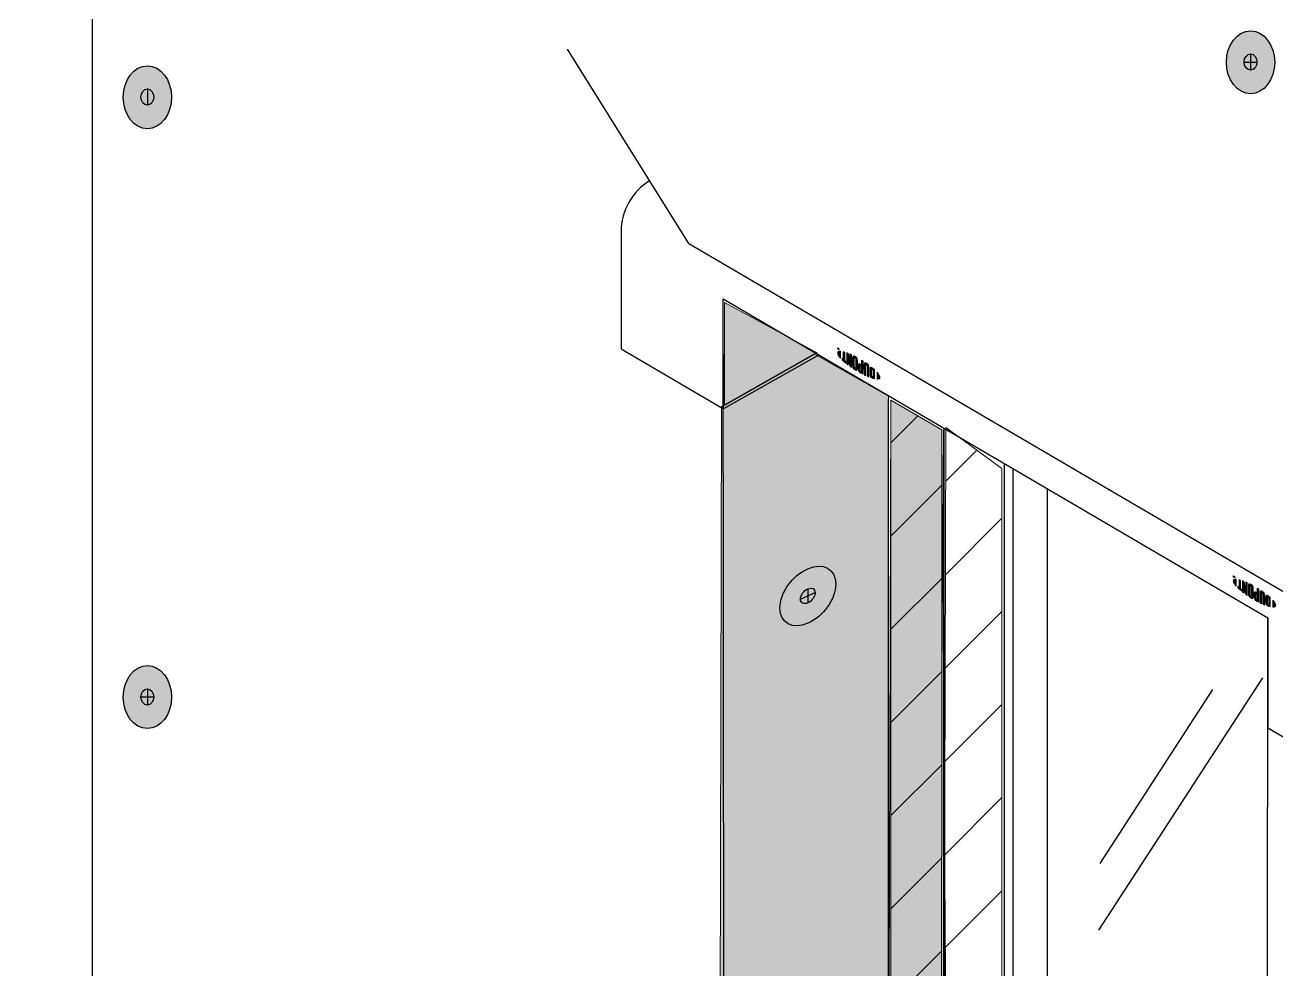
# Model space of a CAD drawing. Extents: x -1279 to 5791, y -3809 to 1769.
# Drawn here: x 3598 to 3788, y -2742.6 to -2599.3 of the extents above; entities that cross this region are included whole.
import ezdxf

# ---------------------------------------------------------------- set-up
doc = ezdxf.new("R2010")
doc.units = 0
doc.header["$MEASUREMENT"] = 0
for name, color, linetype, lineweight in [('G-ANNO-TTLB', 7, 'Continuous', 0), ('Layer 12', 7, 'Continuous', 0), ('TYVEK', 7, 'Continuous', 0)]:
    doc.layers.add(name, color=color, linetype=linetype, lineweight=lineweight)
pattern_1 = [(45, (0, 0), (-7.071067, 7.07107), [])]

# ---------------------------------------------------------------- blocks, each defined once
blk = doc.blocks.new('Block_112')
at = {"layer": 'TYVEK', "true_color": 0x003b71, "transparency": 33554687}
h = blk.add_hatch(color=156, dxfattribs=at)
h.dxf.hatch_style = 2
edge = h.paths.add_edge_path()
edge.add_ellipse((3784.12, -2604.94), major_axis=(0, 4.78), ratio=0.766948, start_angle=0, end_angle=360)
h = blk.add_hatch(color=156, dxfattribs=at)
h.dxf.hatch_style = 2
edge = h.paths.add_edge_path()
edge.add_ellipse((3616.61, -2610.25), major_axis=(0, 4.78), ratio=0.766948, start_angle=0, end_angle=360)
h = blk.add_hatch(color=156, dxfattribs=at)
h.dxf.hatch_style = 2
edge = h.paths.add_edge_path()
edge.add_ellipse((3616.61, -2701.33), major_axis=(0, 4.78), ratio=0.766948, start_angle=0, end_angle=360)
at = {"layer": 'TYVEK', "color": 18, "lineweight": 25, "true_color": 0x080808}
for p, q in [((3784.12, -2603.68), (3784.12, -2606.15)), ((3783.14, -2604.91), (3785.09, -2604.91)), ((3616.61, -2608.99), (3616.61, -2611.45)), ((3616.61, -2700.07), (3616.61, -2702.53)), ((3615.64, -2701.3), (3617.58, -2701.3))]:
    blk.add_line(p, q, dxfattribs=at)
at = {"layer": 'TYVEK', "color": 8, "lineweight": 25, "true_color": 0x808080}
for points in [[(3616.1, -2696.91)], [(3612.43, -2701.69)]]:
    blk.add_lwpolyline(points, dxfattribs=at)
at = {"layer": 'TYVEK', "color": 18, "lineweight": 25, "true_color": 0x000000}
for centre in [(3784.12, -2604.94), (3616.61, -2610.25), (3616.61, -2701.33)]:
    blk.add_ellipse(centre, major_axis=(0, 4.78), ratio=0.766948, dxfattribs=at)
at = {"layer": 'TYVEK', "color": 18, "lineweight": 25, "true_color": 0x080808}
for centre in [(3784.12, -2604.91), (3616.61, -2610.22), (3616.61, -2701.3)]:
    blk.add_ellipse(centre, major_axis=(0, 1.23), ratio=0.788846, dxfattribs=at)
blk = doc.blocks.new('Block_290')
at = {"layer": 'TYVEK', "true_color": 0x003b71, "transparency": 33554687}
h = blk.add_hatch(color=156, dxfattribs=at)
h.dxf.hatch_style = 2
edge = h.paths.add_edge_path()
edge.add_spline(control_points=[(3716.9, -2690.12), (3719.24, -2689.11), (3721.13, -2686.44), (3721.13, -2684.15), (3721.13, -2681.86), (3719.24, -2680.83), (3716.9, -2681.84), (3714.56, -2682.85), (3712.66, -2685.53), (3712.66, -2687.82), (3712.66, -2690.1), (3714.56, -2691.13), (3716.9, -2690.12)], knot_values=[0, 0, 0, 0, 1, 1, 1, 2, 2, 2, 3, 3, 3, 4, 4, 4, 4], degree=3, periodic=0)
h = blk.add_hatch(color=156, dxfattribs=at)
h.dxf.hatch_style = 2
edge = h.paths.add_edge_path()
edge.add_spline(control_points=[(3716.9, -2768.97), (3719.24, -2767.96), (3721.13, -2765.29), (3721.13, -2763), (3721.13, -2760.71), (3719.24, -2759.68), (3716.9, -2760.69), (3714.56, -2761.71), (3712.66, -2764.38), (3712.66, -2766.67), (3712.66, -2768.95), (3714.56, -2769.99), (3716.9, -2768.97)], knot_values=[0, 0, 0, 0, 1, 1, 1, 2, 2, 2, 3, 3, 3, 4, 4, 4, 4], degree=3, periodic=0)
at = {"layer": 'TYVEK', "color": 18, "lineweight": 25, "true_color": 0x080808}
for p, q in [((3715.77, -2686.44), (3718.02, -2685.47)), ((3716.9, -2684.89), (3716.9, -2687.02)), ((3716.9, -2763.74), (3716.9, -2765.88)), ((3715.77, -2765.29), (3718.02, -2764.32))]:
    blk.add_line(p, q, dxfattribs=at)
at = {"layer": 'TYVEK', "color": 8, "lineweight": 25, "true_color": 0x808080}
for points in [[(3716.31, -2682.41)], [(3712.07, -2688.38)], [(3712.07, -2767.21)], [(3716.31, -2769.52)]]:
    blk.add_lwpolyline(points, dxfattribs=at)
at = {"layer": 'TYVEK', "color": 18, "lineweight": 25, "true_color": 0x000000}
for points in [[(3716.9, -2690.12), (3719.24, -2689.11), (3721.13, -2686.44), (3721.13, -2684.15), (3721.13, -2681.86), (3719.24, -2680.83), (3716.9, -2681.84), (3714.56, -2682.85), (3712.66, -2685.53), (3712.66, -2687.82), (3712.66, -2690.1), (3714.56, -2691.13), (3716.9, -2690.12)], [(3716.9, -2768.97), (3719.24, -2767.96), (3721.13, -2765.29), (3721.13, -2763), (3721.13, -2760.71), (3719.24, -2759.68), (3716.9, -2760.69), (3714.56, -2761.71), (3712.66, -2764.38), (3712.66, -2766.67), (3712.66, -2768.95), (3714.56, -2769.99), (3716.9, -2768.97)]]:
    blk.add_open_spline(points, degree=3, knots=[0, 0, 0, 0, 1, 1, 1, 2, 2, 2, 3, 3, 3, 4, 4, 4, 4], dxfattribs=at)
at = {"layer": 'TYVEK', "color": 18, "lineweight": 25, "true_color": 0x080808}
for points in [[(3716.9, -2687.02), (3717.52, -2686.76), (3718.02, -2686.06), (3718.02, -2685.47), (3718.02, -2684.88), (3717.52, -2684.62), (3716.9, -2684.89), (3716.28, -2685.16), (3715.77, -2685.85), (3715.77, -2686.44), (3715.77, -2687.03), (3716.28, -2687.29), (3716.9, -2687.02)], [(3716.9, -2765.88), (3717.52, -2765.61), (3718.02, -2764.91), (3718.02, -2764.32), (3718.02, -2763.73), (3717.52, -2763.47), (3716.9, -2763.74), (3716.28, -2764.01), (3715.77, -2764.7), (3715.77, -2765.29), (3715.77, -2765.88), (3716.28, -2766.14), (3716.9, -2765.88)]]:
    blk.add_open_spline(points, degree=3, knots=[0, 0, 0, 0, 1, 1, 1, 2, 2, 2, 3, 3, 3, 4, 4, 4, 4], dxfattribs=at)
blk = doc.blocks.new('Block_322')
at = {"layer": 'TYVEK', "true_color": 0x003b71, "transparency": 33554687}
h = blk.add_hatch(color=156, dxfattribs=at)
h.dxf.hatch_style = 2
edge = h.paths.add_edge_path()
edge.add_spline(control_points=[(3781.63, -2683.15), (3781.63, -2683.15), (3781.6, -2683.14), (3781.6, -2683.14), (3781.6, -2683.14), (3781.56, -2683.04), (3781.56, -2683.04), (3781.56, -2683.04), (3781.52, -2683.09), (3781.52, -2683.09), (3781.52, -2683.09), (3781.5, -2683.08), (3781.5, -2683.08), (3781.5, -2683.08), (3781.5, -2682.93), (3781.5, -2682.93), (3781.5, -2682.93), (3781.52, -2682.94), (3781.52, -2682.94), (3781.52, -2682.94), (3781.52, -2683.05), (3781.52, -2683.05), (3781.52, -2683.05), (3781.56, -2683), (3781.56, -2683), (3781.56, -2683), (3781.56, -2683), (3781.56, -2683), (3781.56, -2683), (3781.6, -2683.1), (3781.6, -2683.1), (3781.6, -2683.1), (3781.6, -2682.99), (3781.6, -2682.99), (3781.6, -2682.99), (3781.63, -2683), (3781.63, -2683), (3781.63, -2683), (3781.63, -2683.15), (3781.63, -2683.15)], knot_values=[0, 0, 0, 0, 1, 1, 1, 2, 2, 2, 3, 3, 3, 4, 4, 4, 5, 5, 5, 6, 6, 6, 7, 7, 7, 8, 8, 8, 9, 9, 9, 10, 10, 10, 11, 11, 11, 12, 12, 12, 13, 13, 13, 13], degree=3, periodic=0)
edge = h.paths.add_edge_path()
edge.add_spline(control_points=[(3781.72, -2683.18), (3781.72, -2683.18), (3781.76, -2683.2), (3781.76, -2683.2), (3781.76, -2683.2), (3781.76, -2683.23), (3781.76, -2683.23), (3781.76, -2683.23), (3781.66, -2683.17), (3781.66, -2683.17), (3781.66, -2683.17), (3781.66, -2683.14), (3781.66, -2683.14), (3781.66, -2683.14), (3781.7, -2683.17), (3781.7, -2683.17), (3781.7, -2683.17), (3781.7, -2683.04), (3781.7, -2683.04), (3781.7, -2683.04), (3781.72, -2683.06), (3781.72, -2683.06), (3781.72, -2683.06), (3781.72, -2683.18), (3781.72, -2683.18)], knot_values=[0, 0, 0, 0, 1, 1, 1, 2, 2, 2, 3, 3, 3, 4, 4, 4, 5, 5, 5, 6, 6, 6, 7, 7, 7, 8, 8, 8, 8], degree=3, periodic=0)
h = blk.add_hatch(color=156, dxfattribs=at)
h.dxf.hatch_style = 2
edge = h.paths.add_edge_path()
edge.add_spline(control_points=[(3781.5, -2683.7), (3781.5, -2683.51), (3781.66, -2683.43), (3781.94, -2683.43), (3781.94, -2683.43), (3781.94, -2684.47), (3781.94, -2684.47), (3781.66, -2684.16), (3781.5, -2683.89), (3781.5, -2683.7)], knot_values=[0, 0, 0, 0, 1, 1, 1, 2, 2, 2, 3, 3, 3, 3], degree=3, periodic=0)
h = blk.add_hatch(color=156, dxfattribs=at)
h.dxf.hatch_style = 2
edge = h.paths.add_edge_path()
edge.add_spline(control_points=[(3782.78, -2684.99), (3782.72, -2684.94), (3782.66, -2684.9), (3782.6, -2684.85), (3782.6, -2684.85), (3782.6, -2683.56), (3782.6, -2683.56), (3782.55, -2683.54), (3782.45, -2683.52), (3782.38, -2683.5), (3782.38, -2683.5), (3782.38, -2684.66), (3782.38, -2684.66), (3782.32, -2684.6), (3782.26, -2684.55), (3782.2, -2684.5), (3782.2, -2684.5), (3782.2, -2684.75), (3782.2, -2684.75), (3782.38, -2684.92), (3782.57, -2685.08), (3782.78, -2685.26), (3782.78, -2685.26), (3782.78, -2684.99), (3782.78, -2684.99)], knot_values=[0, 0, 0, 0, 1, 1, 1, 2, 2, 2, 3, 3, 3, 4, 4, 4, 5, 5, 5, 6, 6, 6, 7, 7, 7, 8, 8, 8, 8], degree=3, periodic=0)
h = blk.add_hatch(color=156, dxfattribs=at)
h.dxf.hatch_style = 2
edge = h.paths.add_edge_path()
edge.add_spline(control_points=[(3783.11, -2684.54), (3783.11, -2684.54), (3783.39, -2685.72), (3783.39, -2685.72), (3783.46, -2685.78), (3783.55, -2685.84), (3783.62, -2685.89), (3783.62, -2685.89), (3783.62, -2683.95), (3783.62, -2683.95), (3783.57, -2683.93), (3783.44, -2683.87), (3783.38, -2683.85), (3783.38, -2683.85), (3783.4, -2685), (3783.4, -2685), (3783.4, -2685), (3783.11, -2683.74), (3783.11, -2683.74), (3783.05, -2683.71), (3782.96, -2683.68), (3782.9, -2683.66), (3782.9, -2683.66), (3782.91, -2685.36), (3782.91, -2685.36), (3782.97, -2685.41), (3783.08, -2685.49), (3783.13, -2685.53), (3783.13, -2685.53), (3783.11, -2684.54), (3783.11, -2684.54)], knot_values=[0, 0, 0, 0, 1, 1, 1, 2, 2, 2, 3, 3, 3, 4, 4, 4, 5, 5, 5, 6, 6, 6, 7, 7, 7, 8, 8, 8, 9, 9, 9, 10, 10, 10, 10], degree=3, periodic=0)
h = blk.add_hatch(color=156, dxfattribs=at)
h.dxf.hatch_style = 2
edge = h.paths.add_edge_path()
edge.add_spline(control_points=[(3784.04, -2684.53), (3784.04, -2684.45), (3784.07, -2684.43), (3784.15, -2684.47), (3784.24, -2684.52), (3784.27, -2684.58), (3784.27, -2684.66), (3784.27, -2684.66), (3784.27, -2685.92), (3784.27, -2685.92), (3784.27, -2686), (3784.25, -2686.03), (3784.16, -2685.98), (3784.07, -2685.93), (3784.05, -2685.87), (3784.05, -2685.79), (3784.05, -2685.79), (3784.04, -2684.53), (3784.04, -2684.53)], knot_values=[0, 0, 0, 0, 1, 1, 1, 2, 2, 2, 3, 3, 3, 4, 4, 4, 5, 5, 5, 6, 6, 6, 6], degree=3, periodic=0)
edge = h.paths.add_edge_path()
edge.add_spline(control_points=[(3784.16, -2686.26), (3784.39, -2686.41), (3784.52, -2686.37), (3784.52, -2686.1), (3784.52, -2686.1), (3784.52, -2684.78), (3784.52, -2684.78), (3784.52, -2684.5), (3784.39, -2684.31), (3784.15, -2684.19), (3783.92, -2684.07), (3783.79, -2684.1), (3783.79, -2684.4), (3783.79, -2684.4), (3783.8, -2685.66), (3783.8, -2685.66), (3783.8, -2685.94), (3783.91, -2686.11), (3784.16, -2686.26)], knot_values=[0, 0, 0, 0, 1, 1, 1, 2, 2, 2, 3, 3, 3, 4, 4, 4, 5, 5, 5, 6, 6, 6, 6], degree=3, periodic=0)
h = blk.add_hatch(color=156, dxfattribs=at)
h.dxf.hatch_style = 2
edge = h.paths.add_edge_path()
edge.add_spline(control_points=[(3784.92, -2685.74), (3784.92, -2685.66), (3784.95, -2685.63), (3785.05, -2685.68), (3785.05, -2685.68), (3785.14, -2685.73), (3785.14, -2685.73), (3785.14, -2685.73), (3785.14, -2686.53), (3785.14, -2686.53), (3785.1, -2686.51), (3785.08, -2686.5), (3785.06, -2686.49), (3784.95, -2686.42), (3784.92, -2686.36), (3784.92, -2686.27), (3784.92, -2686.27), (3784.92, -2685.74), (3784.92, -2685.74)], knot_values=[0, 0, 0, 0, 1, 1, 1, 2, 2, 2, 3, 3, 3, 4, 4, 4, 5, 5, 5, 6, 6, 6, 6], degree=3, periodic=0)
edge = h.paths.add_edge_path()
edge.add_spline(control_points=[(3785.04, -2686.76), (3785.08, -2686.78), (3785.24, -2686.87), (3785.38, -2686.94), (3785.38, -2686.94), (3785.38, -2684.92), (3785.38, -2684.92), (3785.33, -2684.89), (3785.2, -2684.81), (3785.13, -2684.77), (3785.13, -2684.77), (3785.13, -2685.45), (3785.13, -2685.45), (3785.13, -2685.45), (3785.04, -2685.4), (3785.04, -2685.4), (3784.78, -2685.25), (3784.67, -2685.32), (3784.67, -2685.58), (3784.67, -2685.58), (3784.68, -2686.17), (3784.68, -2686.17), (3784.68, -2686.42), (3784.8, -2686.62), (3785.04, -2686.76)], knot_values=[0, 0, 0, 0, 1, 1, 1, 2, 2, 2, 3, 3, 3, 4, 4, 4, 5, 5, 5, 6, 6, 6, 7, 7, 7, 8, 8, 8, 8], degree=3, periodic=0)
h = blk.add_hatch(color=156, dxfattribs=at)
h.dxf.hatch_style = 2
edge = h.paths.add_edge_path()
edge.add_spline(control_points=[(3785.82, -2685.6), (3785.82, -2685.52), (3785.84, -2685.48), (3785.93, -2685.54), (3786.01, -2685.6), (3786.04, -2685.66), (3786.04, -2685.75), (3786.04, -2685.75), (3786.04, -2687.25), (3786.04, -2687.25), (3786.1, -2687.28), (3786.22, -2687.33), (3786.27, -2687.35), (3786.27, -2687.35), (3786.27, -2685.83), (3786.27, -2685.83), (3786.27, -2685.59), (3786.17, -2685.44), (3785.93, -2685.27), (3785.71, -2685.11), (3785.57, -2685.16), (3785.57, -2685.43), (3785.57, -2685.43), (3785.58, -2687.04), (3785.58, -2687.04), (3785.62, -2687.06), (3785.77, -2687.13), (3785.82, -2687.15), (3785.82, -2687.15), (3785.82, -2685.6), (3785.82, -2685.6)], knot_values=[0, 0, 0, 0, 1, 1, 1, 2, 2, 2, 3, 3, 3, 4, 4, 4, 5, 5, 5, 6, 6, 6, 7, 7, 7, 8, 8, 8, 9, 9, 9, 10, 10, 10, 10], degree=3, periodic=0)
h = blk.add_hatch(color=156, dxfattribs=at)
h.dxf.hatch_style = 2
edge = h.paths.add_edge_path()
edge.add_spline(control_points=[(3786.67, -2686.25), (3786.67, -2686.17), (3786.71, -2686.17), (3786.76, -2686.19), (3786.8, -2686.22), (3786.86, -2686.27), (3786.91, -2686.31), (3786.91, -2686.31), (3786.91, -2687.3), (3786.91, -2687.3), (3786.86, -2687.29), (3786.8, -2687.27), (3786.76, -2687.25), (3786.71, -2687.22), (3786.67, -2687.17), (3786.67, -2687.09), (3786.67, -2687.09), (3786.67, -2686.25), (3786.67, -2686.25)], knot_values=[0, 0, 0, 0, 1, 1, 1, 2, 2, 2, 3, 3, 3, 4, 4, 4, 5, 5, 5, 6, 6, 6, 6], degree=3, periodic=0)
edge = h.paths.add_edge_path()
edge.add_spline(control_points=[(3786.73, -2687.49), (3786.81, -2687.54), (3786.92, -2687.57), (3787.12, -2687.62), (3787.12, -2687.62), (3787.12, -2686.24), (3787.12, -2686.24), (3786.94, -2686.08), (3786.8, -2685.96), (3786.73, -2685.92), (3786.55, -2685.81), (3786.45, -2685.88), (3786.45, -2686.08), (3786.45, -2686.08), (3786.45, -2687), (3786.45, -2687), (3786.45, -2687.2), (3786.55, -2687.39), (3786.73, -2687.49)], knot_values=[0, 0, 0, 0, 1, 1, 1, 2, 2, 2, 3, 3, 3, 4, 4, 4, 5, 5, 5, 6, 6, 6, 6], degree=3, periodic=0)
h = blk.add_hatch(color=156, dxfattribs=at)
h.dxf.hatch_style = 2
edge = h.paths.add_edge_path()
edge.add_spline(control_points=[(3787.95, -2687.41), (3787.95, -2687.22), (3787.79, -2686.95), (3787.51, -2686.63), (3787.51, -2686.63), (3787.51, -2687.67), (3787.51, -2687.67), (3787.79, -2687.68), (3787.95, -2687.6), (3787.95, -2687.41)], knot_values=[0, 0, 0, 0, 1, 1, 1, 2, 2, 2, 3, 3, 3, 3], degree=3, periodic=0)
at = {"layer": 'TYVEK'}
for points, knots in [([(3781.63, -2683.15), (3781.63, -2683.15), (3781.6, -2683.14), (3781.6, -2683.14), (3781.6, -2683.14), (3781.56, -2683.04), (3781.56, -2683.04), (3781.56, -2683.04), (3781.52, -2683.09), (3781.52, -2683.09), (3781.52, -2683.09), (3781.5, -2683.08), (3781.5, -2683.08), (3781.5, -2683.08), (3781.5, -2682.93), (3781.5, -2682.93), (3781.5, -2682.93), (3781.52, -2682.94), (3781.52, -2682.94), (3781.52, -2682.94), (3781.52, -2683.05), (3781.52, -2683.05), (3781.52, -2683.05), (3781.56, -2683), (3781.56, -2683), (3781.56, -2683), (3781.56, -2683), (3781.56, -2683), (3781.56, -2683), (3781.6, -2683.1), (3781.6, -2683.1), (3781.6, -2683.1), (3781.6, -2682.99), (3781.6, -2682.99), (3781.6, -2682.99), (3781.63, -2683), (3781.63, -2683), (3781.63, -2683), (3781.63, -2683.15), (3781.63, -2683.15)], [0, 0, 0, 0, 1, 1, 1, 2, 2, 2, 3, 3, 3, 4, 4, 4, 5, 5, 5, 6, 6, 6, 7, 7, 7, 8, 8, 8, 9, 9, 9, 10, 10, 10, 11, 11, 11, 12, 12, 12, 13, 13, 13, 13]), ([(3781.5, -2683.7), (3781.5, -2683.51), (3781.66, -2683.43), (3781.94, -2683.43), (3781.94, -2683.43), (3781.94, -2684.47), (3781.94, -2684.47), (3781.66, -2684.16), (3781.5, -2683.89), (3781.5, -2683.7)], [0, 0, 0, 0, 1, 1, 1, 2, 2, 2, 3, 3, 3, 3]), ([(3781.72, -2683.18), (3781.72, -2683.18), (3781.76, -2683.2), (3781.76, -2683.2), (3781.76, -2683.2), (3781.76, -2683.23), (3781.76, -2683.23), (3781.76, -2683.23), (3781.66, -2683.17), (3781.66, -2683.17), (3781.66, -2683.17), (3781.66, -2683.14), (3781.66, -2683.14), (3781.66, -2683.14), (3781.7, -2683.17), (3781.7, -2683.17), (3781.7, -2683.17), (3781.7, -2683.04), (3781.7, -2683.04), (3781.7, -2683.04), (3781.72, -2683.06), (3781.72, -2683.06), (3781.72, -2683.06), (3781.72, -2683.18), (3781.72, -2683.18)], [0, 0, 0, 0, 1, 1, 1, 2, 2, 2, 3, 3, 3, 4, 4, 4, 5, 5, 5, 6, 6, 6, 7, 7, 7, 8, 8, 8, 8]), ([(3782.78, -2684.99), (3782.72, -2684.94), (3782.66, -2684.9), (3782.6, -2684.85), (3782.6, -2684.85), (3782.6, -2683.56), (3782.6, -2683.56), (3782.55, -2683.54), (3782.45, -2683.52), (3782.38, -2683.5), (3782.38, -2683.5), (3782.38, -2684.66), (3782.38, -2684.66), (3782.32, -2684.6), (3782.26, -2684.55), (3782.2, -2684.5), (3782.2, -2684.5), (3782.2, -2684.75), (3782.2, -2684.75), (3782.38, -2684.92), (3782.57, -2685.08), (3782.78, -2685.26), (3782.78, -2685.26), (3782.78, -2684.99), (3782.78, -2684.99)], [0, 0, 0, 0, 1, 1, 1, 2, 2, 2, 3, 3, 3, 4, 4, 4, 5, 5, 5, 6, 6, 6, 7, 7, 7, 8, 8, 8, 8]), ([(3783.11, -2684.54), (3783.11, -2684.54), (3783.39, -2685.72), (3783.39, -2685.72), (3783.46, -2685.78), (3783.55, -2685.84), (3783.62, -2685.89), (3783.62, -2685.89), (3783.62, -2683.95), (3783.62, -2683.95), (3783.57, -2683.93), (3783.44, -2683.87), (3783.38, -2683.85), (3783.38, -2683.85), (3783.4, -2685), (3783.4, -2685), (3783.4, -2685), (3783.11, -2683.74), (3783.11, -2683.74), (3783.05, -2683.71), (3782.96, -2683.68), (3782.9, -2683.66), (3782.9, -2683.66), (3782.91, -2685.36), (3782.91, -2685.36), (3782.97, -2685.41), (3783.08, -2685.49), (3783.13, -2685.53), (3783.13, -2685.53), (3783.11, -2684.54), (3783.11, -2684.54)], [0, 0, 0, 0, 1, 1, 1, 2, 2, 2, 3, 3, 3, 4, 4, 4, 5, 5, 5, 6, 6, 6, 7, 7, 7, 8, 8, 8, 9, 9, 9, 10, 10, 10, 10]), ([(3784.16, -2686.26), (3784.39, -2686.41), (3784.52, -2686.37), (3784.52, -2686.1), (3784.52, -2686.1), (3784.52, -2684.78), (3784.52, -2684.78), (3784.52, -2684.5), (3784.39, -2684.31), (3784.15, -2684.19), (3783.92, -2684.07), (3783.79, -2684.1), (3783.79, -2684.4), (3783.79, -2684.4), (3783.8, -2685.66), (3783.8, -2685.66), (3783.8, -2685.94), (3783.91, -2686.11), (3784.16, -2686.26)], [0, 0, 0, 0, 1, 1, 1, 2, 2, 2, 3, 3, 3, 4, 4, 4, 5, 5, 5, 6, 6, 6, 6]), ([(3784.04, -2684.53), (3784.04, -2684.45), (3784.07, -2684.43), (3784.15, -2684.47), (3784.24, -2684.52), (3784.27, -2684.58), (3784.27, -2684.66), (3784.27, -2684.66), (3784.27, -2685.92), (3784.27, -2685.92), (3784.27, -2686), (3784.25, -2686.03), (3784.16, -2685.98), (3784.07, -2685.93), (3784.05, -2685.87), (3784.05, -2685.79), (3784.05, -2685.79), (3784.04, -2684.53), (3784.04, -2684.53)], [0, 0, 0, 0, 1, 1, 1, 2, 2, 2, 3, 3, 3, 4, 4, 4, 5, 5, 5, 6, 6, 6, 6]), ([(3785.04, -2686.76), (3785.08, -2686.78), (3785.24, -2686.87), (3785.38, -2686.94), (3785.38, -2686.94), (3785.38, -2684.92), (3785.38, -2684.92), (3785.33, -2684.89), (3785.2, -2684.81), (3785.13, -2684.77), (3785.13, -2684.77), (3785.13, -2685.45), (3785.13, -2685.45), (3785.13, -2685.45), (3785.04, -2685.4), (3785.04, -2685.4), (3784.78, -2685.25), (3784.67, -2685.32), (3784.67, -2685.58), (3784.67, -2685.58), (3784.68, -2686.17), (3784.68, -2686.17), (3784.68, -2686.42), (3784.8, -2686.62), (3785.04, -2686.76)], [0, 0, 0, 0, 1, 1, 1, 2, 2, 2, 3, 3, 3, 4, 4, 4, 5, 5, 5, 6, 6, 6, 7, 7, 7, 8, 8, 8, 8]), ([(3784.92, -2685.74), (3784.92, -2685.66), (3784.95, -2685.63), (3785.05, -2685.68), (3785.05, -2685.68), (3785.14, -2685.73), (3785.14, -2685.73), (3785.14, -2685.73), (3785.14, -2686.53), (3785.14, -2686.53), (3785.1, -2686.51), (3785.08, -2686.5), (3785.06, -2686.49), (3784.95, -2686.42), (3784.92, -2686.36), (3784.92, -2686.27), (3784.92, -2686.27), (3784.92, -2685.74), (3784.92, -2685.74)], [0, 0, 0, 0, 1, 1, 1, 2, 2, 2, 3, 3, 3, 4, 4, 4, 5, 5, 5, 6, 6, 6, 6]), ([(3785.82, -2685.6), (3785.82, -2685.52), (3785.84, -2685.48), (3785.93, -2685.54), (3786.01, -2685.6), (3786.04, -2685.66), (3786.04, -2685.75), (3786.04, -2685.75), (3786.04, -2687.25), (3786.04, -2687.25), (3786.1, -2687.28), (3786.22, -2687.33), (3786.27, -2687.35), (3786.27, -2687.35), (3786.27, -2685.83), (3786.27, -2685.83), (3786.27, -2685.59), (3786.17, -2685.44), (3785.93, -2685.27), (3785.71, -2685.11), (3785.57, -2685.16), (3785.57, -2685.43), (3785.57, -2685.43), (3785.58, -2687.04), (3785.58, -2687.04), (3785.62, -2687.06), (3785.77, -2687.13), (3785.82, -2687.15), (3785.82, -2687.15), (3785.82, -2685.6), (3785.82, -2685.6)], [0, 0, 0, 0, 1, 1, 1, 2, 2, 2, 3, 3, 3, 4, 4, 4, 5, 5, 5, 6, 6, 6, 7, 7, 7, 8, 8, 8, 9, 9, 9, 10, 10, 10, 10]), ([(3786.73, -2687.49), (3786.81, -2687.54), (3786.92, -2687.57), (3787.12, -2687.62), (3787.12, -2687.62), (3787.12, -2686.24), (3787.12, -2686.24), (3786.94, -2686.08), (3786.8, -2685.96), (3786.73, -2685.92), (3786.55, -2685.81), (3786.45, -2685.88), (3786.45, -2686.08), (3786.45, -2686.08), (3786.45, -2687), (3786.45, -2687), (3786.45, -2687.2), (3786.55, -2687.39), (3786.73, -2687.49)], [0, 0, 0, 0, 1, 1, 1, 2, 2, 2, 3, 3, 3, 4, 4, 4, 5, 5, 5, 6, 6, 6, 6]), ([(3786.67, -2686.25), (3786.67, -2686.17), (3786.71, -2686.17), (3786.76, -2686.19), (3786.8, -2686.22), (3786.86, -2686.27), (3786.91, -2686.31), (3786.91, -2686.31), (3786.91, -2687.3), (3786.91, -2687.3), (3786.86, -2687.29), (3786.8, -2687.27), (3786.76, -2687.25), (3786.71, -2687.22), (3786.67, -2687.17), (3786.67, -2687.09), (3786.67, -2687.09), (3786.67, -2686.25), (3786.67, -2686.25)], [0, 0, 0, 0, 1, 1, 1, 2, 2, 2, 3, 3, 3, 4, 4, 4, 5, 5, 5, 6, 6, 6, 6]), ([(3787.95, -2687.41), (3787.95, -2687.22), (3787.79, -2686.95), (3787.51, -2686.63), (3787.51, -2686.63), (3787.51, -2687.67), (3787.51, -2687.67), (3787.79, -2687.68), (3787.95, -2687.6), (3787.95, -2687.41)], [0, 0, 0, 0, 1, 1, 1, 2, 2, 2, 3, 3, 3, 3])]:
    blk.add_open_spline(points, degree=3, knots=knots, dxfattribs=at)
blk = doc.blocks.new('Block_321')
at = {"layer": 'TYVEK'}
blk.add_blockref('Block_322', (0, 0), dxfattribs=at)
blk = doc.blocks.new('Block_324')
at = {"layer": 'TYVEK', "true_color": 0x003b71, "transparency": 33554687}
h = blk.add_hatch(color=156, dxfattribs=at)
h.dxf.hatch_style = 2
edge = h.paths.add_edge_path()
edge.add_spline(control_points=[(3721.53, -2648.53), (3721.53, -2648.53), (3721.5, -2648.52), (3721.5, -2648.52), (3721.5, -2648.52), (3721.46, -2648.42), (3721.46, -2648.42), (3721.46, -2648.42), (3721.42, -2648.47), (3721.42, -2648.47), (3721.42, -2648.47), (3721.4, -2648.46), (3721.4, -2648.46), (3721.4, -2648.46), (3721.4, -2648.31), (3721.4, -2648.31), (3721.4, -2648.31), (3721.42, -2648.32), (3721.42, -2648.32), (3721.42, -2648.32), (3721.42, -2648.43), (3721.42, -2648.43), (3721.42, -2648.43), (3721.46, -2648.38), (3721.46, -2648.38), (3721.46, -2648.38), (3721.46, -2648.38), (3721.46, -2648.38), (3721.46, -2648.38), (3721.5, -2648.48), (3721.5, -2648.48), (3721.5, -2648.48), (3721.5, -2648.37), (3721.5, -2648.37), (3721.5, -2648.37), (3721.53, -2648.38), (3721.53, -2648.38), (3721.53, -2648.38), (3721.53, -2648.53), (3721.53, -2648.53)], knot_values=[0, 0, 0, 0, 1, 1, 1, 2, 2, 2, 3, 3, 3, 4, 4, 4, 5, 5, 5, 6, 6, 6, 7, 7, 7, 8, 8, 8, 9, 9, 9, 10, 10, 10, 11, 11, 11, 12, 12, 12, 13, 13, 13, 13], degree=3, periodic=0)
edge = h.paths.add_edge_path()
edge.add_spline(control_points=[(3721.62, -2648.56), (3721.62, -2648.56), (3721.66, -2648.58), (3721.66, -2648.58), (3721.66, -2648.58), (3721.66, -2648.61), (3721.66, -2648.61), (3721.66, -2648.61), (3721.56, -2648.55), (3721.56, -2648.55), (3721.56, -2648.55), (3721.56, -2648.52), (3721.56, -2648.52), (3721.56, -2648.52), (3721.6, -2648.55), (3721.6, -2648.55), (3721.6, -2648.55), (3721.6, -2648.42), (3721.6, -2648.42), (3721.6, -2648.42), (3721.62, -2648.44), (3721.62, -2648.44), (3721.62, -2648.44), (3721.62, -2648.56), (3721.62, -2648.56)], knot_values=[0, 0, 0, 0, 1, 1, 1, 2, 2, 2, 3, 3, 3, 4, 4, 4, 5, 5, 5, 6, 6, 6, 7, 7, 7, 8, 8, 8, 8], degree=3, periodic=0)
h = blk.add_hatch(color=156, dxfattribs=at)
h.dxf.hatch_style = 2
edge = h.paths.add_edge_path()
edge.add_spline(control_points=[(3721.4, -2649.08), (3721.4, -2648.89), (3721.56, -2648.81), (3721.84, -2648.81), (3721.84, -2648.81), (3721.84, -2649.85), (3721.84, -2649.85), (3721.56, -2649.54), (3721.4, -2649.27), (3721.4, -2649.08)], knot_values=[0, 0, 0, 0, 1, 1, 1, 2, 2, 2, 3, 3, 3, 3], degree=3, periodic=0)
h = blk.add_hatch(color=156, dxfattribs=at)
h.dxf.hatch_style = 2
edge = h.paths.add_edge_path()
edge.add_spline(control_points=[(3722.68, -2650.37), (3722.62, -2650.32), (3722.56, -2650.28), (3722.5, -2650.23), (3722.5, -2650.23), (3722.5, -2648.94), (3722.5, -2648.94), (3722.45, -2648.92), (3722.35, -2648.9), (3722.28, -2648.88), (3722.28, -2648.88), (3722.28, -2650.04), (3722.28, -2650.04), (3722.22, -2649.98), (3722.16, -2649.93), (3722.11, -2649.88), (3722.11, -2649.88), (3722.11, -2650.13), (3722.11, -2650.13), (3722.28, -2650.3), (3722.47, -2650.46), (3722.68, -2650.64), (3722.68, -2650.64), (3722.68, -2650.37), (3722.68, -2650.37)], knot_values=[0, 0, 0, 0, 1, 1, 1, 2, 2, 2, 3, 3, 3, 4, 4, 4, 5, 5, 5, 6, 6, 6, 7, 7, 7, 8, 8, 8, 8], degree=3, periodic=0)
h = blk.add_hatch(color=156, dxfattribs=at)
h.dxf.hatch_style = 2
edge = h.paths.add_edge_path()
edge.add_spline(control_points=[(3723.01, -2649.92), (3723.01, -2649.92), (3723.29, -2651.1), (3723.29, -2651.1), (3723.36, -2651.16), (3723.45, -2651.22), (3723.52, -2651.27), (3723.52, -2651.27), (3723.52, -2649.33), (3723.52, -2649.33), (3723.47, -2649.31), (3723.35, -2649.25), (3723.28, -2649.23), (3723.28, -2649.23), (3723.3, -2650.38), (3723.3, -2650.38), (3723.3, -2650.38), (3723.01, -2649.12), (3723.01, -2649.12), (3722.95, -2649.09), (3722.86, -2649.06), (3722.8, -2649.04), (3722.8, -2649.04), (3722.81, -2650.74), (3722.81, -2650.74), (3722.87, -2650.79), (3722.98, -2650.87), (3723.03, -2650.91), (3723.03, -2650.91), (3723.01, -2649.92), (3723.01, -2649.92)], knot_values=[0, 0, 0, 0, 1, 1, 1, 2, 2, 2, 3, 3, 3, 4, 4, 4, 5, 5, 5, 6, 6, 6, 7, 7, 7, 8, 8, 8, 9, 9, 9, 10, 10, 10, 10], degree=3, periodic=0)
h = blk.add_hatch(color=156, dxfattribs=at)
h.dxf.hatch_style = 2
edge = h.paths.add_edge_path()
edge.add_spline(control_points=[(3723.94, -2649.91), (3723.94, -2649.83), (3723.97, -2649.81), (3724.05, -2649.85), (3724.14, -2649.9), (3724.17, -2649.96), (3724.17, -2650.04), (3724.17, -2650.04), (3724.17, -2651.3), (3724.17, -2651.3), (3724.17, -2651.38), (3724.15, -2651.41), (3724.06, -2651.36), (3723.97, -2651.31), (3723.95, -2651.25), (3723.95, -2651.17), (3723.95, -2651.17), (3723.94, -2649.91), (3723.94, -2649.91)], knot_values=[0, 0, 0, 0, 1, 1, 1, 2, 2, 2, 3, 3, 3, 4, 4, 4, 5, 5, 5, 6, 6, 6, 6], degree=3, periodic=0)
edge = h.paths.add_edge_path()
edge.add_spline(control_points=[(3724.06, -2651.64), (3724.29, -2651.79), (3724.42, -2651.75), (3724.42, -2651.48), (3724.42, -2651.48), (3724.42, -2650.16), (3724.42, -2650.16), (3724.42, -2649.88), (3724.29, -2649.69), (3724.05, -2649.57), (3723.82, -2649.45), (3723.69, -2649.48), (3723.7, -2649.78), (3723.7, -2649.78), (3723.7, -2651.04), (3723.7, -2651.04), (3723.7, -2651.32), (3723.81, -2651.49), (3724.06, -2651.64)], knot_values=[0, 0, 0, 0, 1, 1, 1, 2, 2, 2, 3, 3, 3, 4, 4, 4, 5, 5, 5, 6, 6, 6, 6], degree=3, periodic=0)
h = blk.add_hatch(color=156, dxfattribs=at)
h.dxf.hatch_style = 2
edge = h.paths.add_edge_path()
edge.add_spline(control_points=[(3724.82, -2651.12), (3724.82, -2651.04), (3724.85, -2651.01), (3724.95, -2651.06), (3724.95, -2651.06), (3725.04, -2651.11), (3725.04, -2651.11), (3725.04, -2651.11), (3725.04, -2651.91), (3725.04, -2651.91), (3725, -2651.89), (3724.98, -2651.88), (3724.96, -2651.87), (3724.85, -2651.8), (3724.83, -2651.74), (3724.83, -2651.65), (3724.83, -2651.65), (3724.82, -2651.12), (3724.82, -2651.12)], knot_values=[0, 0, 0, 0, 1, 1, 1, 2, 2, 2, 3, 3, 3, 4, 4, 4, 5, 5, 5, 6, 6, 6, 6], degree=3, periodic=0)
edge = h.paths.add_edge_path()
edge.add_spline(control_points=[(3724.94, -2652.14), (3724.99, -2652.16), (3725.14, -2652.25), (3725.28, -2652.32), (3725.28, -2652.32), (3725.28, -2650.3), (3725.28, -2650.3), (3725.23, -2650.27), (3725.1, -2650.19), (3725.03, -2650.15), (3725.03, -2650.15), (3725.04, -2650.83), (3725.04, -2650.83), (3725.04, -2650.83), (3724.94, -2650.78), (3724.94, -2650.78), (3724.68, -2650.63), (3724.58, -2650.7), (3724.58, -2650.96), (3724.58, -2650.96), (3724.58, -2651.55), (3724.58, -2651.55), (3724.58, -2651.8), (3724.7, -2652), (3724.94, -2652.14)], knot_values=[0, 0, 0, 0, 1, 1, 1, 2, 2, 2, 3, 3, 3, 4, 4, 4, 5, 5, 5, 6, 6, 6, 7, 7, 7, 8, 8, 8, 8], degree=3, periodic=0)
h = blk.add_hatch(color=156, dxfattribs=at)
h.dxf.hatch_style = 2
edge = h.paths.add_edge_path()
edge.add_spline(control_points=[(3725.72, -2650.98), (3725.72, -2650.9), (3725.74, -2650.86), (3725.83, -2650.92), (3725.91, -2650.98), (3725.94, -2651.04), (3725.94, -2651.13), (3725.94, -2651.13), (3725.94, -2652.63), (3725.94, -2652.63), (3726, -2652.66), (3726.12, -2652.71), (3726.18, -2652.73), (3726.18, -2652.73), (3726.17, -2651.21), (3726.17, -2651.21), (3726.17, -2650.97), (3726.07, -2650.82), (3725.83, -2650.65), (3725.61, -2650.49), (3725.47, -2650.54), (3725.47, -2650.81), (3725.47, -2650.81), (3725.48, -2652.42), (3725.48, -2652.42), (3725.52, -2652.44), (3725.67, -2652.51), (3725.72, -2652.53), (3725.72, -2652.53), (3725.72, -2650.98), (3725.72, -2650.98)], knot_values=[0, 0, 0, 0, 1, 1, 1, 2, 2, 2, 3, 3, 3, 4, 4, 4, 5, 5, 5, 6, 6, 6, 7, 7, 7, 8, 8, 8, 9, 9, 9, 10, 10, 10, 10], degree=3, periodic=0)
h = blk.add_hatch(color=156, dxfattribs=at)
h.dxf.hatch_style = 2
edge = h.paths.add_edge_path()
edge.add_spline(control_points=[(3726.57, -2651.63), (3726.57, -2651.55), (3726.61, -2651.55), (3726.66, -2651.57), (3726.7, -2651.6), (3726.76, -2651.65), (3726.81, -2651.69), (3726.81, -2651.69), (3726.81, -2652.68), (3726.81, -2652.68), (3726.76, -2652.67), (3726.7, -2652.65), (3726.66, -2652.63), (3726.61, -2652.6), (3726.57, -2652.55), (3726.57, -2652.47), (3726.57, -2652.47), (3726.57, -2651.63), (3726.57, -2651.63)], knot_values=[0, 0, 0, 0, 1, 1, 1, 2, 2, 2, 3, 3, 3, 4, 4, 4, 5, 5, 5, 6, 6, 6, 6], degree=3, periodic=0)
edge = h.paths.add_edge_path()
edge.add_spline(control_points=[(3726.63, -2652.87), (3726.71, -2652.92), (3726.82, -2652.95), (3727.03, -2653), (3727.03, -2653), (3727.02, -2651.62), (3727.02, -2651.62), (3726.84, -2651.46), (3726.71, -2651.34), (3726.63, -2651.3), (3726.45, -2651.19), (3726.35, -2651.26), (3726.35, -2651.46), (3726.35, -2651.46), (3726.35, -2652.38), (3726.35, -2652.38), (3726.35, -2652.58), (3726.45, -2652.77), (3726.63, -2652.87)], knot_values=[0, 0, 0, 0, 1, 1, 1, 2, 2, 2, 3, 3, 3, 4, 4, 4, 5, 5, 5, 6, 6, 6, 6], degree=3, periodic=0)
h = blk.add_hatch(color=156, dxfattribs=at)
h.dxf.hatch_style = 2
edge = h.paths.add_edge_path()
edge.add_spline(control_points=[(3727.85, -2652.79), (3727.85, -2652.6), (3727.69, -2652.33), (3727.41, -2652.01), (3727.41, -2652.01), (3727.41, -2653.05), (3727.41, -2653.05), (3727.69, -2653.06), (3727.85, -2652.98), (3727.85, -2652.79)], knot_values=[0, 0, 0, 0, 1, 1, 1, 2, 2, 2, 3, 3, 3, 3], degree=3, periodic=0)
at = {"layer": 'TYVEK'}
for points, knots in [([(3721.53, -2648.53), (3721.53, -2648.53), (3721.5, -2648.52), (3721.5, -2648.52), (3721.5, -2648.52), (3721.46, -2648.42), (3721.46, -2648.42), (3721.46, -2648.42), (3721.42, -2648.47), (3721.42, -2648.47), (3721.42, -2648.47), (3721.4, -2648.46), (3721.4, -2648.46), (3721.4, -2648.46), (3721.4, -2648.31), (3721.4, -2648.31), (3721.4, -2648.31), (3721.42, -2648.32), (3721.42, -2648.32), (3721.42, -2648.32), (3721.42, -2648.43), (3721.42, -2648.43), (3721.42, -2648.43), (3721.46, -2648.38), (3721.46, -2648.38), (3721.46, -2648.38), (3721.46, -2648.38), (3721.46, -2648.38), (3721.46, -2648.38), (3721.5, -2648.48), (3721.5, -2648.48), (3721.5, -2648.48), (3721.5, -2648.37), (3721.5, -2648.37), (3721.5, -2648.37), (3721.53, -2648.38), (3721.53, -2648.38), (3721.53, -2648.38), (3721.53, -2648.53), (3721.53, -2648.53)], [0, 0, 0, 0, 1, 1, 1, 2, 2, 2, 3, 3, 3, 4, 4, 4, 5, 5, 5, 6, 6, 6, 7, 7, 7, 8, 8, 8, 9, 9, 9, 10, 10, 10, 11, 11, 11, 12, 12, 12, 13, 13, 13, 13]), ([(3721.4, -2649.08), (3721.4, -2648.89), (3721.56, -2648.81), (3721.84, -2648.81), (3721.84, -2648.81), (3721.84, -2649.85), (3721.84, -2649.85), (3721.56, -2649.54), (3721.4, -2649.27), (3721.4, -2649.08)], [0, 0, 0, 0, 1, 1, 1, 2, 2, 2, 3, 3, 3, 3]), ([(3721.62, -2648.56), (3721.62, -2648.56), (3721.66, -2648.58), (3721.66, -2648.58), (3721.66, -2648.58), (3721.66, -2648.61), (3721.66, -2648.61), (3721.66, -2648.61), (3721.56, -2648.55), (3721.56, -2648.55), (3721.56, -2648.55), (3721.56, -2648.52), (3721.56, -2648.52), (3721.56, -2648.52), (3721.6, -2648.55), (3721.6, -2648.55), (3721.6, -2648.55), (3721.6, -2648.42), (3721.6, -2648.42), (3721.6, -2648.42), (3721.62, -2648.44), (3721.62, -2648.44), (3721.62, -2648.44), (3721.62, -2648.56), (3721.62, -2648.56)], [0, 0, 0, 0, 1, 1, 1, 2, 2, 2, 3, 3, 3, 4, 4, 4, 5, 5, 5, 6, 6, 6, 7, 7, 7, 8, 8, 8, 8]), ([(3722.68, -2650.37), (3722.62, -2650.32), (3722.56, -2650.28), (3722.5, -2650.23), (3722.5, -2650.23), (3722.5, -2648.94), (3722.5, -2648.94), (3722.45, -2648.92), (3722.35, -2648.9), (3722.28, -2648.88), (3722.28, -2648.88), (3722.28, -2650.04), (3722.28, -2650.04), (3722.22, -2649.98), (3722.16, -2649.93), (3722.11, -2649.88), (3722.11, -2649.88), (3722.11, -2650.13), (3722.11, -2650.13), (3722.28, -2650.3), (3722.47, -2650.46), (3722.68, -2650.64), (3722.68, -2650.64), (3722.68, -2650.37), (3722.68, -2650.37)], [0, 0, 0, 0, 1, 1, 1, 2, 2, 2, 3, 3, 3, 4, 4, 4, 5, 5, 5, 6, 6, 6, 7, 7, 7, 8, 8, 8, 8]), ([(3723.01, -2649.92), (3723.01, -2649.92), (3723.29, -2651.1), (3723.29, -2651.1), (3723.36, -2651.16), (3723.45, -2651.22), (3723.52, -2651.27), (3723.52, -2651.27), (3723.52, -2649.33), (3723.52, -2649.33), (3723.47, -2649.31), (3723.35, -2649.25), (3723.28, -2649.23), (3723.28, -2649.23), (3723.3, -2650.38), (3723.3, -2650.38), (3723.3, -2650.38), (3723.01, -2649.12), (3723.01, -2649.12), (3722.95, -2649.09), (3722.86, -2649.06), (3722.8, -2649.04), (3722.8, -2649.04), (3722.81, -2650.74), (3722.81, -2650.74), (3722.87, -2650.79), (3722.98, -2650.87), (3723.03, -2650.91), (3723.03, -2650.91), (3723.01, -2649.92), (3723.01, -2649.92)], [0, 0, 0, 0, 1, 1, 1, 2, 2, 2, 3, 3, 3, 4, 4, 4, 5, 5, 5, 6, 6, 6, 7, 7, 7, 8, 8, 8, 9, 9, 9, 10, 10, 10, 10]), ([(3724.06, -2651.64), (3724.29, -2651.79), (3724.42, -2651.75), (3724.42, -2651.48), (3724.42, -2651.48), (3724.42, -2650.16), (3724.42, -2650.16), (3724.42, -2649.88), (3724.29, -2649.69), (3724.05, -2649.57), (3723.82, -2649.45), (3723.69, -2649.48), (3723.7, -2649.78), (3723.7, -2649.78), (3723.7, -2651.04), (3723.7, -2651.04), (3723.7, -2651.32), (3723.81, -2651.49), (3724.06, -2651.64)], [0, 0, 0, 0, 1, 1, 1, 2, 2, 2, 3, 3, 3, 4, 4, 4, 5, 5, 5, 6, 6, 6, 6]), ([(3723.94, -2649.91), (3723.94, -2649.83), (3723.97, -2649.81), (3724.05, -2649.85), (3724.14, -2649.9), (3724.17, -2649.96), (3724.17, -2650.04), (3724.17, -2650.04), (3724.17, -2651.3), (3724.17, -2651.3), (3724.17, -2651.38), (3724.15, -2651.41), (3724.06, -2651.36), (3723.97, -2651.31), (3723.95, -2651.25), (3723.95, -2651.17), (3723.95, -2651.17), (3723.94, -2649.91), (3723.94, -2649.91)], [0, 0, 0, 0, 1, 1, 1, 2, 2, 2, 3, 3, 3, 4, 4, 4, 5, 5, 5, 6, 6, 6, 6]), ([(3724.94, -2652.14), (3724.99, -2652.16), (3725.14, -2652.25), (3725.28, -2652.32), (3725.28, -2652.32), (3725.28, -2650.3), (3725.28, -2650.3), (3725.23, -2650.27), (3725.1, -2650.19), (3725.03, -2650.15), (3725.03, -2650.15), (3725.04, -2650.83), (3725.04, -2650.83), (3725.04, -2650.83), (3724.94, -2650.78), (3724.94, -2650.78), (3724.68, -2650.63), (3724.58, -2650.7), (3724.58, -2650.96), (3724.58, -2650.96), (3724.58, -2651.55), (3724.58, -2651.55), (3724.58, -2651.8), (3724.7, -2652), (3724.94, -2652.14)], [0, 0, 0, 0, 1, 1, 1, 2, 2, 2, 3, 3, 3, 4, 4, 4, 5, 5, 5, 6, 6, 6, 7, 7, 7, 8, 8, 8, 8]), ([(3724.82, -2651.12), (3724.82, -2651.04), (3724.85, -2651.01), (3724.95, -2651.06), (3724.95, -2651.06), (3725.04, -2651.11), (3725.04, -2651.11), (3725.04, -2651.11), (3725.04, -2651.91), (3725.04, -2651.91), (3725, -2651.89), (3724.98, -2651.88), (3724.96, -2651.87), (3724.85, -2651.8), (3724.83, -2651.74), (3724.83, -2651.65), (3724.83, -2651.65), (3724.82, -2651.12), (3724.82, -2651.12)], [0, 0, 0, 0, 1, 1, 1, 2, 2, 2, 3, 3, 3, 4, 4, 4, 5, 5, 5, 6, 6, 6, 6]), ([(3725.72, -2650.98), (3725.72, -2650.9), (3725.74, -2650.86), (3725.83, -2650.92), (3725.91, -2650.98), (3725.94, -2651.04), (3725.94, -2651.13), (3725.94, -2651.13), (3725.94, -2652.63), (3725.94, -2652.63), (3726, -2652.66), (3726.12, -2652.71), (3726.18, -2652.73), (3726.18, -2652.73), (3726.17, -2651.21), (3726.17, -2651.21), (3726.17, -2650.97), (3726.07, -2650.82), (3725.83, -2650.65), (3725.61, -2650.49), (3725.47, -2650.54), (3725.47, -2650.81), (3725.47, -2650.81), (3725.48, -2652.42), (3725.48, -2652.42), (3725.52, -2652.44), (3725.67, -2652.51), (3725.72, -2652.53), (3725.72, -2652.53), (3725.72, -2650.98), (3725.72, -2650.98)], [0, 0, 0, 0, 1, 1, 1, 2, 2, 2, 3, 3, 3, 4, 4, 4, 5, 5, 5, 6, 6, 6, 7, 7, 7, 8, 8, 8, 9, 9, 9, 10, 10, 10, 10]), ([(3726.63, -2652.87), (3726.71, -2652.92), (3726.82, -2652.95), (3727.03, -2653), (3727.03, -2653), (3727.02, -2651.62), (3727.02, -2651.62), (3726.84, -2651.46), (3726.71, -2651.34), (3726.63, -2651.3), (3726.45, -2651.19), (3726.35, -2651.26), (3726.35, -2651.46), (3726.35, -2651.46), (3726.35, -2652.38), (3726.35, -2652.38), (3726.35, -2652.58), (3726.45, -2652.77), (3726.63, -2652.87)], [0, 0, 0, 0, 1, 1, 1, 2, 2, 2, 3, 3, 3, 4, 4, 4, 5, 5, 5, 6, 6, 6, 6]), ([(3726.57, -2651.63), (3726.57, -2651.55), (3726.61, -2651.55), (3726.66, -2651.57), (3726.7, -2651.6), (3726.76, -2651.65), (3726.81, -2651.69), (3726.81, -2651.69), (3726.81, -2652.68), (3726.81, -2652.68), (3726.76, -2652.67), (3726.7, -2652.65), (3726.66, -2652.63), (3726.61, -2652.6), (3726.57, -2652.55), (3726.57, -2652.47), (3726.57, -2652.47), (3726.57, -2651.63), (3726.57, -2651.63)], [0, 0, 0, 0, 1, 1, 1, 2, 2, 2, 3, 3, 3, 4, 4, 4, 5, 5, 5, 6, 6, 6, 6]), ([(3727.85, -2652.79), (3727.85, -2652.6), (3727.69, -2652.33), (3727.41, -2652.01), (3727.41, -2652.01), (3727.41, -2653.05), (3727.41, -2653.05), (3727.69, -2653.06), (3727.85, -2652.98), (3727.85, -2652.79)], [0, 0, 0, 0, 1, 1, 1, 2, 2, 2, 3, 3, 3, 3])]:
    blk.add_open_spline(points, degree=3, knots=knots, dxfattribs=at)
blk = doc.blocks.new('Block_323')
at = {"layer": 'TYVEK'}
blk.add_blockref('Block_324', (0, 0), dxfattribs=at)
blk = doc.blocks.new('Block_336')
at = {"layer": 'Layer 12', "true_color": 0xe6e7e8, "transparency": 33554610}
h = blk.add_hatch(color=254, dxfattribs=at)
h.dxf.hatch_style = 2
h.paths.add_polyline_path([(3737.21, -2790.27), (3729.49, -2794.67), (3729.51, -2656.26), (3737.23, -2660.77)])
at = {"layer": 'Layer 12', "true_color": 0x000000, "transparency": 33554687}
h = blk.add_hatch(dxfattribs=at)
h.set_pattern_fill('_U', color=18, scale=10, angle=45, style=2, pattern_type=0)
h.set_pattern_definition(pattern_1)
h.paths.add_polyline_path([(3737.21, -2790.27), (3729.49, -2794.67), (3729.51, -2656.26), (3737.23, -2660.76)])
at = {"layer": 'Layer 12'}
for points in [[(3737.21, -2790.27), (3729.49, -2794.67), (3729.51, -2656.26), (3737.23, -2660.77)], [(3737.21, -2790.27), (3729.49, -2794.67), (3729.51, -2656.26), (3737.23, -2660.76)]]:
    blk.add_lwpolyline(points, close=True, dxfattribs=at)
blk = doc.blocks.new('Block_335')
at = {"layer": 'Layer 12', "true_color": 0x808080, "transparency": 33554457}
h = blk.add_hatch(color=8, dxfattribs=at)
h.dxf.hatch_style = 2
h.paths.add_polyline_path([(3718.3, -2649.04), (3704.22, -2657.03), (3704.25, -2641.42)])
at = {"layer": 'Layer 12', "true_color": 0x808080, "transparency": 33554444}
h = blk.add_hatch(color=8, dxfattribs=at)
h.dxf.hatch_style = 2
h.paths.add_polyline_path([(3729.16, -2781.08), (3703.48, -2795.04), (3703.77, -2657.22), (3717.85, -2649.23), (3729.16, -2655.64)])
at = {"layer": 'Layer 12', "true_color": 0x808080, "transparency": 33554457}
h = blk.add_hatch(color=8, dxfattribs=at)
h.dxf.hatch_style = 2
h.paths.add_polyline_path([(3737.94, -2765.85), (3737.23, -2660.76), (3729.51, -2656.26), (3729.16, -2781.08), (3703.63, -2794.88), (3703.48, -2812.93), (3737.62, -2793.99)])
at = {"layer": 'Layer 12'}
for points in [[(3718.3, -2649.04), (3704.22, -2657.03), (3704.25, -2641.42)], [(3729.16, -2781.08), (3703.48, -2795.04), (3703.77, -2657.22), (3717.85, -2649.23), (3729.16, -2655.64)], [(3737.94, -2765.85), (3737.23, -2660.76), (3729.51, -2656.26), (3729.16, -2781.08), (3703.63, -2794.88), (3703.48, -2812.93), (3737.62, -2793.99)]]:
    blk.add_lwpolyline(points, close=True, dxfattribs=at)
blk.add_blockref('Block_336', (0, 0), dxfattribs=at)

msp = doc.modelspace()

# ---------------------------------------------------------------- hatches: boundary and pattern name
at = {"layer": 'G-ANNO-TTLB', "true_color": 0xff00ff, "transparency": 33554687}
h = msp.add_hatch(color=6, dxfattribs=at)
edge = h.paths.add_edge_path()
edge.add_spline(control_points=[(5472, -3692.6), (5472, -3692.6), (2542.48, -3692.6), (2542.48, -3692.6), (2542.48, -3692.6), (2542.48, -1235.6), (2542.48, -1235.6), (2542.48, -1235.6), (5472, -1235.6), (5472, -1235.6), (5472, -1235.6), (5472, -3692.6), (5472, -3692.6)], knot_values=[0, 0, 0, 0, 1, 1, 1, 2, 2, 2, 3, 3, 3, 4, 4, 4, 4], degree=3, periodic=0)
edge = h.paths.add_edge_path()
edge.add_spline(control_points=[(2551.48, -1244.6), (2551.48, -1244.6), (2551.48, -3683.6), (2551.48, -3683.6), (2551.48, -3683.6), (5463, -3683.6), (5463, -3683.6), (5463, -3683.6), (5463, -1244.6), (5463, -1244.6), (5463, -1244.6), (2551.48, -1244.6), (2551.48, -1244.6)], knot_values=[0, 0, 0, 0, 1, 1, 1, 2, 2, 2, 3, 3, 3, 4, 4, 4, 4], degree=3, periodic=0)
edge.add_line((2551.48, -1244.6), (2551.48, -1244.6))
at = {"layer": 'Layer 12', "true_color": 0x000000, "transparency": 33554687}
h = msp.add_hatch(dxfattribs=at)
h.set_pattern_fill('_U', color=18, scale=10, angle=45, style=2, pattern_type=0)
h.set_pattern_definition(pattern_1)
h.paths.add_polyline_path([(3746.37, -2798.63), (3737.49, -2793.16), (3737.85, -2660.41), (3746.36, -2666.6)])

# ---------------------------------------------------------------- linework, layer by layer
at = {"layer": 'G-ANNO-TTLB'}
for points in [[(5472, -3692.6), (5472, -3692.6), (2542.48, -3692.6), (2542.48, -3692.6), (2542.48, -3692.6), (2542.48, -1235.6), (2542.48, -1235.6), (2542.48, -1235.6), (5472, -1235.6), (5472, -1235.6), (5472, -1235.6), (5472, -3692.6), (5472, -3692.6)], [(2551.48, -1244.6), (2551.48, -1244.6), (2551.48, -3683.6), (2551.48, -3683.6), (2551.48, -3683.6), (5463, -3683.6), (5463, -3683.6), (5463, -3683.6), (5463, -1244.6), (5463, -1244.6), (5463, -1244.6), (2551.48, -1244.6), (2551.48, -1244.6)]]:
    msp.add_open_spline(points, degree=3, knots=[0, 0, 0, 0, 1, 1, 1, 2, 2, 2, 3, 3, 3, 4, 4, 4, 4], dxfattribs=at)
at = {"layer": 'Layer 12'}
msp.add_lwpolyline([(3746.37, -2798.63), (3737.49, -2793.16), (3737.85, -2660.41), (3746.36, -2666.6)], close=True, dxfattribs=at)
at = {"layer": 'TYVEK', "color": 18, "lineweight": 25, "true_color": 0x000000}
for p, q in [((3608.21, -2598.4), (3608.21, -2899.01)), ((3698.85, -2632.43), (3680.42, -2602.95)), ((3698.85, -2632.43), (3793.03, -2687.63)), ((3704.15, -2812.29), (3704.06, -2640.86)), ((3704.06, -2640.86), (3786.73, -2689.31)), ((3737.55, -2765.41), (3737.55, -2660.48)), ((3786.68, -2860.24), (3786.73, -2689.31))]:
    msp.add_line(p, q, dxfattribs=at)
at = {"layer": 'TYVEK', "color": 4, "lineweight": 25, "true_color": 0x00ffff}
for p, q in [((3688.55, -2648.47), (3704.07, -2657.56)), ((3718.6, -2649.38), (3704.07, -2657.56)), ((3729.16, -2795.28), (3729.16, -2656.15)), ((3737.55, -2660.48), (3737.56, -2765.42)), ((3786.76, -2706.02), (3802.28, -2715.11))]:
    msp.add_line(p, q, dxfattribs=at)
at = {"layer": 'TYVEK', "color": 3, "lineweight": 25, "true_color": 0x00ff00}
for p, q in [((3746.77, -2786.74), (3746.77, -2665.88)), ((3748.06, -2785.65), (3748.06, -2666.64)), ((3753.27, -2783.05), (3753.27, -2669.69))]:
    msp.add_line(p, q, dxfattribs=at)
at = {"layer": 'TYVEK', "color": 252, "lineweight": 25, "true_color": 0x848484}
for p, q in [((3785.92, -2698.41), (3761.05, -2736.7)), ((3778.33, -2700.16), (3761.23, -2726.58))]:
    msp.add_line(p, q, dxfattribs=at)
at = {"layer": 'TYVEK', "color": 4, "lineweight": 25, "true_color": 0x00ffff}
msp.add_lwpolyline([(3704.07, -2657.56), (3704.06, -2640.86), (3786.73, -2689.31), (3786.76, -2706.02)], dxfattribs=at)
msp.add_open_spline([(3692.91, -2622.93), (3690.21, -2624.55), (3688.55, -2627.48), (3688.55, -2630.63), (3688.55, -2630.63), (3688.55, -2648.47), (3688.55, -2648.47)], degree=3, knots=[0, 0, 0, 0, 1, 1, 1, 2, 2, 2, 2], dxfattribs=at)

# ---------------------------------------------------------------- block references
at = {"layer": 'Layer 12'}
msp.add_blockref('Block_335', (0, 0), dxfattribs=at)
at = {"layer": 'TYVEK'}
for name in ['Block_112', 'Block_323', 'Block_290', 'Block_321']:
    msp.add_blockref(name, (0, 0), dxfattribs=at)

doc.saveas('drawing.dxf')
